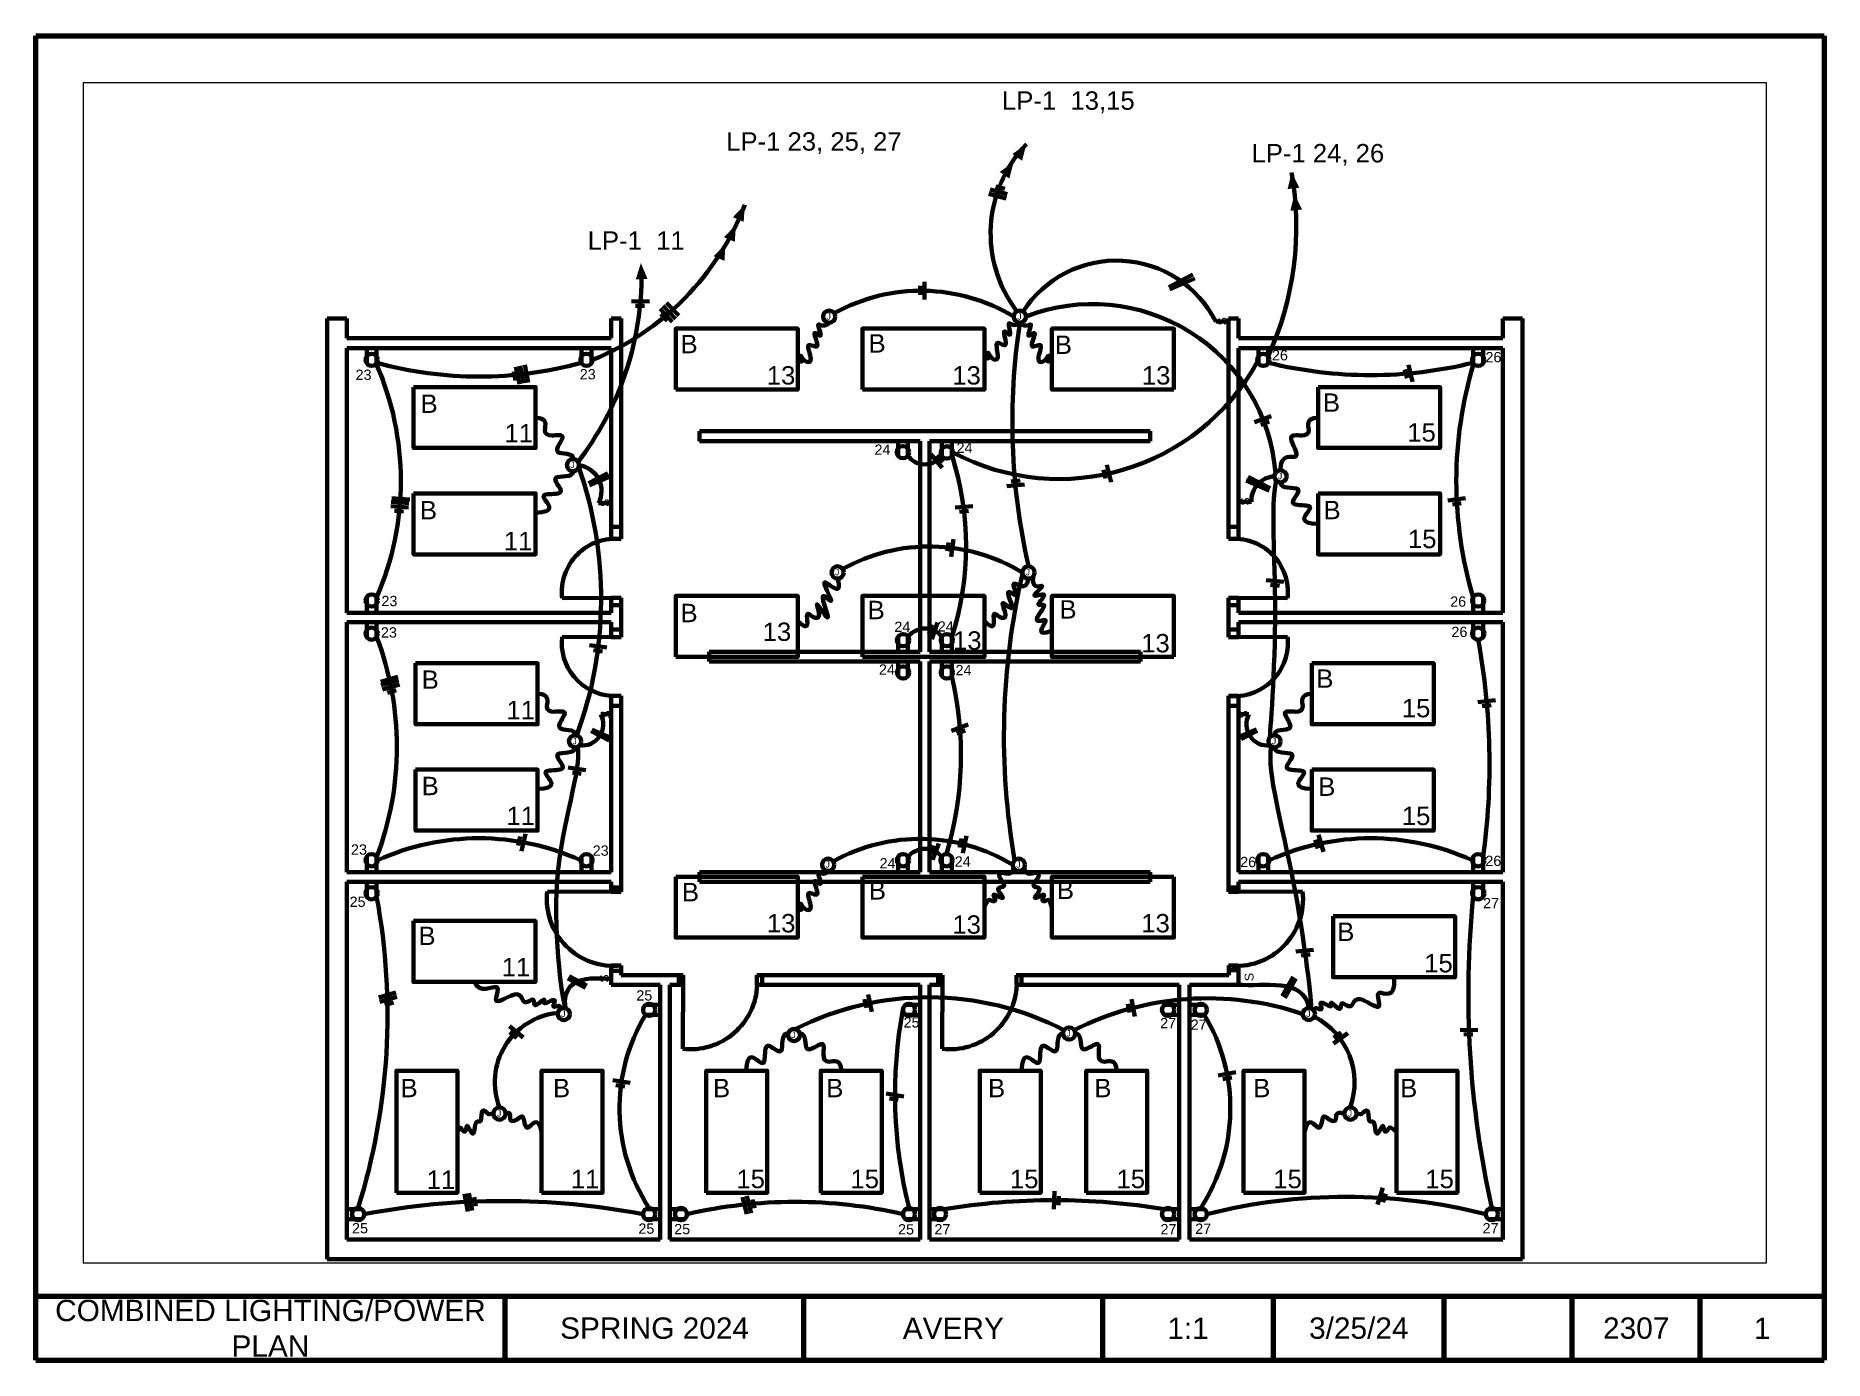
# Paper-space layout '1' of a CAD drawing. Header units: inches. Extents: x 0 to 10.5, y 0.1 to 7.8.
# The model-space entities are those that its viewports show. They can reach past a viewport. Long polylines and large blocks are cut down to what shows.
import ezdxf

# ---------------------------------------------------------------- set-up
doc = ezdxf.new("R2010")
doc.units = ezdxf.units.IN
doc.header["$MEASUREMENT"] = 0
for name, color, linetype, lineweight in [('Border', 5, 'Continuous', 80), ('Object', 1, 'Continuous', 60), ('Text', 7, 'Continuous', 30)]:
    doc.layers.add(name, color=color, linetype=linetype, lineweight=lineweight)
doc.layers.add('VP', color=8, linetype='Continuous', plot=False)
doc.styles.get("Standard").update_dxf_attribs({"font": 'arial.ttf'})

msp = doc.modelspace()

# ---------------------------------------------------------------- linework, layer by layer
at = {"layer": 'Object'}
for p, q in [((67.0923, 49.5573), (67.0479, 49.5691)), ((67.0997, 49.5085), (67.0122, 49.5318)), ((67.1055, 49.5304), (67.018, 49.5536)), ((68.0517, 49.1202), (67.9291, 49.0557)), ((68.0628, 49.099), (67.9357, 49.0441)), ((66.6602, 49.0626), (66.6605, 49.0167)), ((66.6827, 49.0825), (66.6834, 48.9919)), ((65.1886, 48.9838), (65.2792, 48.983)), ((65.2081, 48.961), (65.254, 48.9606)), ((65.3338, 48.9445), (65.3963, 48.879)), ((65.3376, 48.9173), (65.3694, 48.8841)), ((65.3501, 48.9601), (65.4127, 48.8947)), ((65.3665, 48.9758), (65.4291, 48.9103)), ((63.6347, 48.8951), (63.6347, 44.0951)), ((63.6347, 48.8951), (63.7347, 48.8951)), ((63.7347, 48.8951), (63.7347, 48.7951)), ((65.0847, 48.7951), (65.0847, 48.8951)), ((65.1347, 48.8951), (65.0847, 48.8951)), ((65.1347, 48.7951), (65.1347, 48.8951)), ((68.1698, 48.88), (68.2347, 48.88)), ((68.2347, 48.8951), (68.2347, 48.7951)), ((68.2847, 48.8951), (68.2347, 48.8951)), ((68.2847, 48.8951), (68.2847, 48.7951)), ((69.6347, 48.7951), (69.6347, 48.8951)), ((69.6347, 48.8951), (69.7347, 48.8951)), ((69.7347, 44.0951), (69.7347, 48.8951)), ((65.0847, 48.7951), (63.7347, 48.7951)), ((65.0847, 48.7451), (63.7347, 48.7451)), ((63.7347, 48.7451), (63.7347, 47.3944)), ((63.8371, 48.7462), (63.8371, 48.6704)), ((63.8871, 48.7462), (63.8871, 48.6704)), ((64.9334, 48.7462), (64.9334, 48.6704)), ((64.9834, 48.7462), (64.9834, 48.6704)), ((65.0847, 47.7706), (65.0847, 48.7451)), ((65.1347, 47.7706), (65.1347, 48.7951)), ((68.2347, 48.7951), (68.2347, 47.7706)), ((69.6347, 48.7951), (68.2847, 48.7951)), ((69.6347, 48.7451), (68.2847, 48.7451)), ((68.2847, 48.7451), (68.2847, 47.7706)), ((68.3871, 48.7462), (68.3871, 48.6704)), ((68.4371, 48.7462), (68.4371, 48.6704)), ((69.4834, 48.7451), (69.4834, 48.6704)), ((69.5334, 48.7451), (69.5334, 48.6704)), ((69.6347, 47.3944), (69.6347, 48.7451)), ((64.5985, 48.6496), (64.6165, 48.5608)), ((64.6207, 48.6541), (64.6387, 48.5653)), ((64.6429, 48.6586), (64.6609, 48.5698)), ((69.152, 48.6599), (69.1739, 48.5721)), ((64.5873, 48.6245), (64.5964, 48.5795)), ((69.1348, 48.6354), (69.1459, 48.5908)), ((68.4522, 48.3974), (68.3674, 48.3658)), ((68.4417, 48.3693), (68.3986, 48.3533)), ((65.5347, 48.2701), (65.5347, 48.3201)), ((67.8347, 48.2701), (67.8347, 48.3201)), ((66.5485, 48.2712), (66.5485, 48.1954)), ((66.5985, 48.2712), (66.5985, 48.1954)), ((66.6605, 48.2701), (66.6605, 47.1944)), ((66.7089, 47.1944), (66.7089, 48.2701)), ((66.7725, 48.1335), (66.7149, 48.2034)), ((66.7774, 48.1631), (66.7483, 48.1986)), ((66.7721, 48.2712), (66.7721, 48.1954)), ((66.8221, 48.2712), (66.8221, 48.1954)), ((65.0677, 48.1069), (64.9685, 48.0548)), ((67.5963, 48.1242), (67.6074, 48.0796)), ((67.6135, 48.1488), (67.6354, 48.0609)), ((65.0767, 48.0898), (64.9738, 48.0454)), ((67.1936, 48.0482), (67.1034, 48.0397)), ((67.1719, 48.0689), (67.1261, 48.0646)), ((68.3238, 48.0685), (68.4414, 48.0183)), ((68.334, 48.0881), (68.4474, 48.0291)), ((63.96, 47.9381), (64.0503, 47.9313)), ((63.9617, 47.9607), (64.052, 47.9539)), ((63.9658, 47.9787), (64.0561, 47.9719)), ((63.9779, 47.9141), (64.0237, 47.9106)), ((65.0198, 47.9535), (65.0847, 47.9535)), ((66.8397, 47.9304), (66.9299, 47.9387)), ((66.8614, 47.9097), (66.9071, 47.9139)), ((68.3512, 47.9606), (68.2863, 47.9604)), ((69.3542, 47.9662), (69.4439, 47.9785)), ((69.3767, 47.9464), (69.4222, 47.9526)), ((66.806, 47.7531), (66.8001, 47.7076)), ((66.831, 47.7697), (66.8193, 47.6799)), ((68.5164, 47.5521), (68.4262, 47.5606)), ((63.8371, 47.3954), (63.8371, 47.4712)), ((63.8871, 47.3954), (63.8871, 47.4712)), ((65.1347, 47.4701), (64.8347, 47.4687)), ((65.0847, 47.3944), (65.0847, 47.4701)), ((65.1347, 47.2701), (65.1347, 47.4701)), ((68.2347, 47.4701), (68.2347, 47.2701)), ((68.2347, 47.4701), (68.5347, 47.4687)), ((68.2847, 47.4701), (68.2847, 47.3944)), ((68.4947, 47.5314), (68.4489, 47.5357)), ((69.4834, 47.3954), (69.4834, 47.4712)), ((69.5334, 47.3954), (69.5334, 47.4712)), ((63.7347, 47.3944), (65.0847, 47.3944)), ((69.6347, 47.3944), (68.2847, 47.3944)), ((63.7347, 47.3459), (63.7347, 46.0701)), ((65.0847, 47.3459), (63.7347, 47.3459)), ((63.8371, 47.2712), (63.8371, 47.347)), ((63.8871, 47.2712), (63.8871, 47.347)), ((65.0847, 47.2701), (65.0847, 47.3459)), ((66.7213, 47.3335), (66.7064, 47.29)), ((66.7491, 47.3448), (66.7198, 47.2591)), ((68.2847, 47.3459), (68.2847, 47.2701)), ((68.2847, 47.3459), (69.6347, 47.3459)), ((69.4834, 47.2712), (69.4834, 47.3459)), ((69.5334, 47.2712), (69.5334, 47.3459)), ((69.6347, 46.0701), (69.6347, 47.3459)), ((65.1347, 47.2701), (64.8347, 47.2715)), ((65.0629, 47.2161), (64.9733, 47.2291)), ((65.0402, 47.1965), (64.9947, 47.2031)), ((66.6605, 47.1944), (65.5847, 47.1944)), ((65.5847, 47.1459), (65.5847, 47.1944)), ((66.5485, 47.1954), (66.5485, 47.2712)), ((66.5985, 47.1954), (66.5985, 47.2712)), ((67.7847, 47.1944), (66.7089, 47.1944)), ((66.7721, 47.1954), (66.7721, 47.2712)), ((66.8221, 47.1954), (66.8221, 47.2712)), ((67.7847, 47.1459), (67.7847, 47.1944)), ((68.2347, 47.2701), (68.5347, 47.2715)), ((65.5847, 47.1459), (66.6605, 47.1459)), ((66.5485, 47.147), (66.5485, 47.0712)), ((66.5985, 47.147), (66.5985, 47.0712)), ((66.6605, 47.1459), (66.6605, 46.0701)), ((66.7089, 46.0701), (66.7089, 47.1459)), ((66.7089, 47.1459), (67.7847, 47.1459)), ((66.7721, 47.1459), (66.7721, 47.0712)), ((66.8221, 47.1459), (66.8221, 47.0712)), ((63.909, 47.0421), (63.9959, 47.0674)), ((63.9114, 47.0238), (63.9984, 47.0491)), ((63.9178, 47.0021), (64.0047, 47.0274)), ((63.943, 46.9858), (63.9871, 46.9987)), ((65.0847, 46.0701), (65.0847, 46.9701)), ((65.1347, 46.0201), (65.1347, 46.9701)), ((68.2347, 46.9696), (68.2347, 46.0201)), ((68.2847, 46.9696), (68.2847, 46.0701)), ((69.5064, 46.9373), (69.5964, 46.9476)), ((69.5286, 46.9171), (69.5742, 46.9223)), ((65.031, 46.8756), (65.0847, 46.8756)), ((66.8212, 46.7913), (66.906, 46.8229)), ((68.3383, 46.8756), (68.2847, 46.8756)), ((65.0733, 46.7423), (64.982, 46.7904)), ((65.0816, 46.7581), (64.9869, 46.799)), ((66.8475, 46.777), (66.8906, 46.793)), ((68.2921, 46.7621), (68.3764, 46.7985)), ((68.2994, 46.748), (68.3808, 46.7908)), ((64.9545, 46.5914), (64.8649, 46.6044)), ((64.9318, 46.5718), (64.8863, 46.5784)), ((64.6206, 46.2513), (64.6101, 46.2065)), ((64.6471, 46.2652), (64.6264, 46.1771)), ((66.7284, 46.2067), (66.7116, 46.164)), ((66.7567, 46.2168), (66.7236, 46.1325)), ((66.8717, 46.2412), (66.8618, 46.1963)), ((66.8981, 46.2555), (66.8785, 46.1671)), ((68.6774, 46.2356), (68.6898, 46.1913)), ((68.6939, 46.2606), (68.7183, 46.1734)), ((63.8371, 46.147), (63.8371, 46.0712)), ((63.8871, 46.147), (63.8871, 46.0712)), ((64.9334, 46.147), (64.9334, 46.0712)), ((64.9834, 46.147), (64.9834, 46.0712)), ((66.5485, 46.0712), (66.5485, 46.147)), ((66.5985, 46.0712), (66.5985, 46.147)), ((66.7721, 46.0712), (66.7721, 46.147)), ((66.8221, 46.0712), (66.8221, 46.147)), ((68.3871, 46.147), (68.3871, 46.0712)), ((68.4371, 46.147), (68.4371, 46.0712)), ((69.4834, 46.147), (69.4834, 46.0712)), ((69.5334, 46.147), (69.5334, 46.0712)), ((65.0847, 46.0701), (63.7347, 46.0701)), ((65.0847, 46.0201), (63.7347, 46.0201)), ((63.7347, 46.0201), (63.7347, 44.1951)), ((63.8371, 45.9454), (63.8371, 46.0212)), ((63.8871, 45.9454), (63.8871, 46.0212)), ((65.0847, 45.9701), (65.0847, 46.0201)), ((65.5347, 46.0201), (65.5347, 46.0701)), ((67.8347, 46.0201), (67.8347, 46.0701)), ((68.2347, 45.9701), (68.2347, 46.0201)), ((68.2847, 46.0701), (69.6347, 46.0701)), ((68.2847, 46.0201), (69.6347, 46.0201)), ((69.4834, 45.9454), (69.4834, 46.0212)), ((69.5334, 45.9454), (69.5334, 46.0212)), ((69.6347, 44.1951), (69.6347, 46.0201)), ((69.6347, 46.0201), (69.6347, 44.1951)), ((65.1347, 45.9701), (64.7585, 45.9719)), ((65.1347, 45.9701), (65.0847, 45.9701)), ((68.2847, 45.9701), (68.2347, 45.9701)), ((68.235, 45.9701), (68.6116, 45.9719)), ((68.6685, 45.6739), (68.5783, 45.6657)), ((68.6509, 45.6495), (68.6052, 45.6454)), ((64.9607, 45.4917), (64.8696, 45.5396)), ((65.0847, 45.593), (65.0847, 45.4951)), ((65.1347, 45.593), (65.1347, 45.5451)), ((65.4508, 45.5451), (65.4491, 45.1689)), ((65.4508, 45.5451), (65.4508, 45.4951)), ((66.7749, 45.5451), (66.7731, 45.1689)), ((66.7749, 45.5451), (66.7749, 45.4951)), ((68.2353, 45.5451), (68.2353, 45.593)), ((68.2853, 45.4951), (68.2853, 45.593)), ((63.898, 45.4309), (63.985, 45.4562)), ((64.954, 45.4793), (64.863, 45.5272)), ((65.3347, 44.1951), (65.3347, 45.4951)), ((65.3831, 45.4951), (65.3831, 44.1951)), ((66.6605, 44.1951), (66.6605, 45.4951)), ((66.7089, 45.4951), (66.7089, 44.1951)), ((67.9831, 45.4951), (67.9831, 44.1951)), ((68.0347, 44.1951), (68.0347, 45.4951)), ((68.5076, 45.4368), (68.5644, 45.5351)), ((68.5211, 45.4291), (68.578, 45.5274)), ((63.9043, 45.4091), (63.9913, 45.4344)), ((63.9296, 45.3929), (63.9737, 45.4057)), ((65.2595, 45.3925), (65.3353, 45.3925)), ((66.3775, 45.4223), (66.3867, 45.3773)), ((66.3957, 45.4461), (66.4138, 45.3574)), ((66.5853, 45.3925), (66.661, 45.3925)), ((67.7204, 45.3982), (67.7296, 45.3531)), ((67.7387, 45.422), (67.7567, 45.3332)), ((67.908, 45.3925), (67.9837, 45.3925)), ((68.111, 45.3925), (68.0353, 45.3925)), ((64.5657, 45.2835), (64.6358, 45.2262)), ((65.2595, 45.3425), (65.3353, 45.3425)), ((66.5853, 45.3425), (66.661, 45.3425)), ((67.908, 45.3425), (67.9837, 45.3425)), ((68.111, 45.3425), (68.0353, 45.3425)), ((64.5666, 45.2536), (64.6021, 45.2245)), ((68.7701, 45.1952), (68.8432, 45.2488)), ((68.7726, 45.2251), (68.8097, 45.2523)), ((69.4165, 45.2655), (69.507, 45.2638)), ((69.4357, 45.2425), (69.4816, 45.2416)), ((65.0922, 45.0084), (65.1816, 44.9941)), ((68.1824, 45.0319), (68.2713, 45.0492)), ((68.2061, 45.0134), (68.2511, 45.0222)), ((65.1081, 44.9829), (65.1535, 44.9757)), ((66.4879, 44.9402), (66.5773, 44.9259)), ((66.5037, 44.9147), (66.5491, 44.9075)), ((68.9946, 44.3736), (69.0226, 44.4597)), ((64.3524, 44.3388), (64.336, 44.4279)), ((64.3746, 44.3429), (64.3583, 44.432)), ((64.3933, 44.3663), (64.3851, 44.4115)), ((65.7772, 44.3242), (65.7548, 44.4119)), ((65.7991, 44.3298), (65.7767, 44.4175)), ((65.8162, 44.3545), (65.8048, 44.399)), ((67.3428, 44.351), (67.3463, 44.4415)), ((67.3662, 44.3698), (67.3679, 44.4157)), ((69.0222, 44.3853), (69.0364, 44.4289)), ((63.811, 44.3499), (63.7353, 44.3499)), ((63.811, 44.2999), (63.7353, 44.2999)), ((65.2595, 44.3499), (65.3353, 44.3499)), ((65.2595, 44.2999), (65.3353, 44.2999)), ((65.4595, 44.3499), (65.3837, 44.3499)), ((65.4595, 44.2999), (65.3837, 44.2999)), ((66.5853, 44.3499), (66.661, 44.3499)), ((66.5853, 44.2999), (66.661, 44.2999)), ((66.7822, 44.3499), (66.7064, 44.3499)), ((66.7822, 44.2999), (66.7064, 44.2999)), ((67.908, 44.3499), (67.9837, 44.3499)), ((67.908, 44.2999), (67.9837, 44.2999)), ((68.111, 44.3499), (68.0353, 44.3499)), ((68.111, 44.2999), (68.0353, 44.2999)), ((69.5595, 44.3499), (69.6353, 44.3499)), ((69.5595, 44.2999), (69.6353, 44.2999)), ((63.7347, 44.1951), (65.3347, 44.1951)), ((65.3831, 44.1951), (66.6605, 44.1951)), ((66.7089, 44.1951), (67.9831, 44.1951)), ((68.0347, 44.1951), (69.6347, 44.1951)), ((69.6347, 44.1951), (68.0347, 44.1951)), ((63.6347, 44.0951), (69.7347, 44.0951))]:
    msp.add_line(p, q, dxfattribs=at)
for points in [[(65.4139, 48.5329), (66.0365, 48.5329), (66.0365, 48.8441), (65.4139, 48.8441)], [(66.3662, 48.5329), (66.9887, 48.5329), (66.9887, 48.8441), (66.3662, 48.8441)], [(67.9555, 48.5329), (67.3329, 48.5329), (67.3329, 48.8441), (67.9555, 48.8441)], [(64.0758, 48.5461), (64.6984, 48.5461), (64.6984, 48.2349), (64.0758, 48.2349)], [(68.6914, 48.5461), (69.314, 48.5461), (69.314, 48.2349), (68.6914, 48.2349)], [(64.0758, 48.0029), (64.6984, 48.0029), (64.6984, 47.6916), (64.0758, 47.6916)], [(68.6914, 48.0029), (69.314, 48.0029), (69.314, 47.6916), (68.6914, 47.6916)], [(65.4139, 47.1689), (66.0365, 47.1689), (66.0365, 47.4802), (65.4139, 47.4802)], [(66.3662, 47.1689), (66.9887, 47.1689), (66.9887, 47.4802), (66.3662, 47.4802)], [(67.9555, 47.1689), (67.3329, 47.1689), (67.3329, 47.4802), (67.9555, 47.4802)], [(64.0863, 47.1366), (64.7088, 47.1366), (64.7088, 46.8253), (64.0863, 46.8253)], [(68.6593, 47.1366), (69.2818, 47.1366), (69.2818, 46.8253), (68.6593, 46.8253)], [(64.0863, 46.5933), (64.7088, 46.5933), (64.7088, 46.282), (64.0863, 46.282)], [(68.6593, 46.5933), (69.2818, 46.5933), (69.2818, 46.282), (68.6593, 46.282)], [(65.4139, 46.0471), (66.0365, 46.0471), (66.0365, 45.7358), (65.4139, 45.7358)], [(66.3662, 46.0471), (66.9887, 46.0471), (66.9887, 45.7358), (66.3662, 45.7358)], [(67.9555, 46.0471), (67.3329, 46.0471), (67.3329, 45.7358), (67.9555, 45.7358)], [(64.0753, 45.8215), (64.6978, 45.8215), (64.6978, 45.5102), (64.0753, 45.5102)], [(68.768, 45.8451), (69.3906, 45.8451), (69.3906, 45.5338), (68.768, 45.5338)], [(63.9887, 44.434), (63.9887, 45.0566), (64.2999, 45.0566), (64.2999, 44.434)], [(64.7288, 44.434), (64.7288, 45.0566), (65.0401, 45.0566), (65.0401, 44.434)], [(65.5694, 44.434), (65.5694, 45.0566), (65.8807, 45.0566), (65.8807, 44.434)], [(66.1539, 44.434), (66.1539, 45.0566), (66.4652, 45.0566), (66.4652, 44.434)], [(66.9649, 44.434), (66.9649, 45.0566), (67.2762, 45.0566), (67.2762, 44.434)], [(67.5082, 44.434), (67.5082, 45.0566), (67.8195, 45.0566), (67.8195, 44.434)], [(68.3113, 44.434), (68.3113, 45.0566), (68.6226, 45.0566), (68.6226, 44.434)], [(69.0908, 44.434), (69.0908, 45.0566), (69.4021, 45.0566), (69.4021, 44.434)]]:
    msp.add_lwpolyline(points, close=True, dxfattribs=at)
for points in [[(65.5347, 48.3201), (67.8347, 48.3201)], [(65.5347, 48.2701), (66.6605, 48.2701)], [(66.7089, 48.2701), (67.8347, 48.2701)], [(65.1347, 47.8322), (65.0847, 47.8322)], [(68.2347, 47.8322), (68.2847, 47.8322)], [(65.0847, 47.7706), (65.1347, 47.7706)], [(65.1347, 47.7706), (65.0847, 47.7706)], [(68.2347, 47.7706), (68.2847, 47.7706)], [(65.1347, 47.4701), (65.0847, 47.4701)], [(65.0847, 47.4701), (65.1347, 47.4701)], [(68.2847, 47.4701), (68.2347, 47.4701)], [(65.1347, 47.4326), (65.0847, 47.4326)], [(68.2347, 47.4326), (68.2847, 47.4326)], [(65.1347, 47.3077), (65.0847, 47.3077)], [(68.2347, 47.3077), (68.2847, 47.3077)], [(63.8368, 47.2712), (63.8371, 47.2712)], [(65.0844, 47.2701), (65.1347, 47.2701)], [(68.2847, 47.2701), (68.2347, 47.2701)], [(69.5337, 47.2712), (69.5334, 47.2712)], [(66.5485, 47.0712), (66.5485, 47.0712)], [(66.5485, 47.0712), (66.5485, 47.0712)], [(65.1347, 46.9701), (65.0847, 46.9701)], [(65.1347, 46.9182), (65.0847, 46.9182)], [(68.2347, 46.9696), (68.2847, 46.9696)], [(68.2347, 46.9182), (68.2847, 46.9182)], [(63.8368, 46.147), (63.8371, 46.147)], [(64.9837, 46.147), (64.9834, 46.147)], [(66.822, 46.147), (66.8221, 46.147)], [(66.8221, 46.147), (66.822, 46.147)], [(68.3868, 46.147), (68.3871, 46.147)], [(69.5337, 46.147), (69.5334, 46.147)], [(65.1347, 45.9701), (65.1347, 46.0201)], [(66.6605, 46.0701), (65.5347, 46.0701)], [(67.8347, 46.0201), (65.5347, 46.0201)], [(67.8347, 46.0701), (66.7089, 46.0701)], [(68.2847, 45.9701), (68.2847, 46.0201)], [(63.8368, 45.9454), (63.8371, 45.9454)], [(65.1347, 45.9918), (65.0847, 45.9918)], [(68.2847, 45.9918), (68.2347, 45.9918)], [(69.5337, 45.9454), (69.5334, 45.9454)], [(65.1347, 45.593), (65.0847, 45.593)], [(65.1347, 45.5669), (65.0847, 45.5669)], [(65.4508, 45.5451), (65.1347, 45.5451)], [(65.4292, 45.5451), (65.4292, 45.4951)], [(66.7749, 45.5451), (65.8277, 45.5451)], [(65.828, 45.5451), (65.828, 45.4951)], [(65.854, 45.5451), (65.854, 45.4951)], [(66.7533, 45.5451), (66.7533, 45.4951)], [(68.2353, 45.5451), (67.1517, 45.5451)], [(67.152, 45.5451), (67.152, 45.4951)], [(67.1781, 45.5451), (67.1781, 45.4951)], [(68.2353, 45.593), (68.2853, 45.593)], [(68.2853, 45.5691), (68.2353, 45.5691)], [(65.1376, 45.4951), (65.0847, 45.4951)], [(65.3347, 45.4951), (65.1376, 45.4951)], [(65.4508, 45.4951), (65.3831, 45.4951)], [(66.6605, 45.4951), (65.828, 45.4951)], [(66.7749, 45.4951), (66.7089, 45.4951)], [(67.9831, 45.4951), (67.152, 45.4951)], [(68.2853, 45.4951), (68.0347, 45.4951)], [(66.5853, 45.3923), (66.5853, 45.3925)], [(65.2595, 45.3422), (65.2595, 45.3425)], [(66.5853, 45.3422), (66.5853, 45.3425)], [(67.908, 45.3422), (67.908, 45.3425)], [(68.111, 45.3422), (68.111, 45.3425)], [(63.811, 44.3502), (63.811, 44.3499)], [(65.2595, 44.3502), (65.2595, 44.3499)], [(65.4595, 44.3502), (65.4595, 44.3499)], [(65.4595, 44.3001), (65.4595, 44.2999)], [(66.5853, 44.3502), (66.5853, 44.3499)], [(66.5853, 44.3001), (66.5853, 44.2999)], [(66.7822, 44.3502), (66.7822, 44.3494)], [(66.7822, 44.3012), (66.7822, 44.2999)], [(67.908, 44.3502), (67.908, 44.3499)], [(68.111, 44.3502), (68.111, 44.3499)], [(69.5595, 44.3502), (69.5595, 44.3499)]]:
    msp.add_lwpolyline(points, dxfattribs=at)
for centre in [(66.1967, 48.9052), (67.1699, 48.9052), (63.8621, 48.685), (64.9584, 48.685), (68.4121, 48.685), (69.5084, 48.685), (66.5729, 48.2133), (66.797, 48.2124), (64.8894, 48.1475), (68.5001, 48.0902), (66.2399, 47.6), (67.2131, 47.6), (63.8621, 47.4566), (69.5084, 47.4566), (63.862, 47.2873), (66.5738, 47.2539), (66.7972, 47.2539), (69.5086, 47.2873), (66.574, 47.0893), (66.7969, 47.0893), (64.9001, 46.7379), (68.4692, 46.7379), (63.862, 46.1309), (64.9586, 46.1309), (66.1914, 46.108), (66.5735, 46.1309), (66.7952, 46.1309), (67.1646, 46.108), (68.412, 46.1309), (69.5086, 46.1309), (63.862, 45.9623), (69.5086, 45.9623), (64.8426, 45.3462), (65.2779, 45.3675), (66.6041, 45.3673), (67.9258, 45.3676), (68.0927, 45.3675), (68.6447, 45.3462), (66.0172, 45.2391), (67.4209, 45.2466), (64.5146, 44.8378), (68.8565, 44.8378), (63.7927, 44.3249), (65.2779, 44.3249), (65.4406, 44.3251), (66.6041, 44.3251), (66.7623, 44.3253), (67.9258, 44.3253), (68.0927, 44.3249), (69.5779, 44.3249)]:
    msp.add_circle(centre, 0.0312, dxfattribs=at)
for centre, radius, start, end in [((67.6794, 49.3304), 0.6589, 136.31055, 217.17562), ((66.9791, 49.3658), 1.6012, 335.57853, 9.90725), ((64.4691, 49.9726), 1.3889, 292.01582, 339.04731), ((67.6632, 48.6237), 0.5677, 26.83814, 147.13759), ((63.6754, 49.1185), 1.5644, 322.43724, 359.19979), ((66.6658, 48.1255), 0.9119, 58.76033, 119.06954), ((67.5415, 48.0337), 0.9356, 4.53294, 111.33051), ((70.4663, 48.3685), 3.3349, 171.28352, 192.74103), ((62.518, 48.0662), 1.4928, 336.50997, 23.62708), ((64.4103, 50.5663), 1.967, 254.64015, 285.35985), ((67.371, 49.2291), 1.1525, 241.90539, 331.32348), ((68.9603, 50.7938), 2.1872, 256.21876, 283.78124), ((71.4811, 48.0655), 2.0842, 163.29642, 196.56653), ((66.6853, 48.2583), 0.1072, 215.92456, 323.45689), ((65.3866, 47.7357), 1.5088, 342.06909, 17.76123), ((63.0096, 47.4665), 2.0233, 339.80434, 19.33973), ((64.9017, 48.0155), 0.1333, 332.28009, 81.82178), ((68.4747, 47.9667), 0.1237, 92.68228, 182.81848), ((65.105, 47.4995), 0.2727, 83.75832, 186.47784), ((66.7089, 46.8204), 0.9119, 58.76033, 119.06954), ((68.2643, 47.4995), 0.2727, 353.52216, 96.24168), ((70.7764, 46.7627), 3.6879, 167.00727, 189.86868), ((70.6594, 46.7541), 3.5711, 165.83211, 165.86109), ((66.6853, 47.2033), 0.1102, 38.0518, 141.9482), ((62.4169, 46.7091), 1.574, 339.07644, 20.92356), ((65.1025, 47.2399), 0.2704, 173.28036, 266.212), ((68.2643, 47.2408), 0.2727, 263.75832, 6.47784), ((66.0426, 46.6227), 3.5234, 352.20877, 10.35564), ((65.1116, 46.6668), 1.7576, 343.31428, 13.3019), ((64.9356, 46.8243), 0.1083, 263.37512, 28.23714), ((68.4338, 46.8243), 0.1083, 151.76286, 276.62488), ((64.4103, 44.9964), 1.2468, 65.49855, 114.50145), ((66.6605, 45.3283), 0.9119, 58.76033, 119.06954), ((66.6853, 46.079), 0.1102, 39.70625, 141.9482), ((68.9603, 44.9964), 1.2468, 65.49855, 114.50145), ((60.6424, 45.3412), 3.3007, 342.63689, 10.52825), ((65.0975, 45.9333), 0.342, 173.52216, 276.24168), ((68.2723, 45.9333), 0.3423, 263.75832, 6.47784), ((74.4984, 45.4469), 5.04, 174.33634, 192.49852), ((65.4877, 45.5079), 0.342, 5.75344, 6.24168), ((66.8117, 45.5079), 0.342, 5.75344, 6.24168), ((65.4877, 45.5079), 0.342, 263.52216, 357.85294), ((66.8117, 45.5079), 0.342, 263.52216, 357.85294), ((66.7033, 43.9207), 1.5108, 62.75656, 116.71058), ((68.8924, 44.933), 2.3598, 169.39457, 194.14621), ((68.1281, 43.9158), 1.5105, 71.25922, 116.80778), ((64.8461, 44.9976), 0.3556, 95.97861, 201.19919), ((66.0548, 44.8638), 0.9281, 148.97314, 213.16048), ((67.3157, 44.8638), 0.9281, 326.83952, 31.02686), ((68.502, 44.9976), 0.3754, 339.97779, 62.98449), ((64.5353, 40.5719), 3.8198, 79.26745, 100.73255), ((66.0224, 41.9352), 2.4524, 77.02849, 102.97151), ((67.3445, 40.9371), 3.4591, 80.61701, 99.35594), ((68.8353, 41.5173), 2.8963, 75.7824, 104.2176)]:
    msp.add_arc(centre, radius, start, end, dxfattribs=at)
for points in [[(66.0365, 48.6885), (66.0683, 48.6531), (66.0365, 48.7373), (66.0701, 48.668), (66.1193, 48.6708), (66.0663, 48.7908), (66.1626, 48.7207), (66.0971, 48.857), (66.1757, 48.774), (66.1193, 48.8991), (66.1681, 48.8437), (66.1967, 48.8739)], [(66.9887, 48.7089), (67.0199, 48.6671), (66.9967, 48.7541), (67.0232, 48.6818), (67.0724, 48.6796), (67.0318, 48.8044), (67.1206, 48.7249), (67.0691, 48.8671), (67.1389, 48.7766), (67.0954, 48.9068), (67.1384, 48.8467), (67.1699, 48.8739)], [(67.3329, 48.6915), (67.2984, 48.6531), (67.3302, 48.7373), (67.2965, 48.668), (67.2473, 48.6708), (67.3003, 48.7908), (67.204, 48.7207), (67.2695, 48.857), (67.191, 48.774), (67.2473, 48.8991), (67.1985, 48.8437), (67.1699, 48.8739)], [(64.6984, 48.3905), (64.7636, 48.3872), (64.7304, 48.3127), (64.7738, 48.2915), (64.8713, 48.3132), (64.7602, 48.1875), (64.8932, 48.2143), (64.8897, 48.1787)], [(68.6914, 48.3905), (68.6262, 48.3872), (68.6594, 48.3127), (68.616, 48.2915), (68.5185, 48.3132), (68.63, 48.1477), (68.4966, 48.2143), (68.5001, 48.1215)], [(64.6984, 47.9045), (64.8011, 47.9078), (64.7304, 47.9823), (64.7377, 48.0035), (64.8713, 47.9958), (64.7432, 48.1074), (64.8932, 48.0806), (64.8897, 48.1162)], [(68.6914, 47.8472), (68.5887, 47.8505), (68.6594, 47.925), (68.6521, 47.9463), (68.5185, 47.9385), (68.6466, 48.0502), (68.4966, 48.0234), (68.5001, 48.059)], [(66.0365, 47.3525), (66.0993, 47.2874), (66.0682, 47.4203), (66.1133, 47.3628), (66.1625, 47.3657), (66.1095, 47.4857), (66.2253, 47.2988), (66.1262, 47.5419), (66.2507, 47.3921), (66.1135, 47.6324), (66.2705, 47.4628), (66.2399, 47.5688)], [(66.9887, 47.3525), (67.0516, 47.2874), (67.0205, 47.4203), (67.0655, 47.3628), (67.1147, 47.3657), (67.0559, 47.4807), (67.1619, 47.3721), (67.0785, 47.5419), (67.1809, 47.4454), (67.1012, 47.5902), (67.2063, 47.4988), (67.2131, 47.5688)], [(67.3329, 47.3012), (67.2448, 47.2699), (67.3305, 47.3761), (67.2649, 47.3439), (67.2441, 47.3615), (67.3216, 47.4529), (67.2333, 47.4143), (67.3309, 47.5109), (67.2004, 47.4557), (67.3334, 47.5625), (67.2224, 47.5061), (67.2401, 47.5843)], [(64.7088, 46.9809), (64.774, 46.9776), (64.7409, 46.9031), (64.7843, 46.8819), (64.8818, 46.9036), (64.7706, 46.7779), (64.9037, 46.8047), (64.9001, 46.7691)], [(68.6593, 46.9808), (68.5953, 46.9776), (68.6285, 46.9031), (68.5851, 46.8819), (68.4876, 46.9036), (68.5987, 46.7779), (68.4657, 46.8047), (68.4692, 46.7691)], [(64.7088, 46.4949), (64.8116, 46.4982), (64.7409, 46.5727), (64.7482, 46.5939), (64.8818, 46.5862), (64.7537, 46.6978), (64.9037, 46.6711), (64.9001, 46.7066)], [(64.914, 46.7099), (64.9348, 46.5917), (64.7297, 46.0701), (64.8426, 45.3775), (64.851, 45.3763)], [(68.4513, 46.7123), (68.4307, 46.5734), (68.5831, 46.0701), (68.6629, 45.3779), (68.6547, 45.3758)], [(68.6593, 46.4949), (68.5578, 46.4982), (68.6285, 46.5727), (68.6212, 46.5939), (68.4876, 46.5862), (68.6157, 46.6978), (68.4657, 46.6711), (68.4692, 46.7066)], [(66.0365, 45.8914), (66.0683, 45.856), (66.0365, 45.9403), (66.0701, 45.8709), (66.1193, 45.8738), (66.0663, 45.9938), (66.1626, 45.9237), (66.0971, 46.0599), (66.1757, 45.9769), (66.1193, 46.1021), (66.1681, 46.0466), (66.1967, 46.0769)], [(64.851, 45.3763), (64.8192, 45.5792), (65.0847, 45.5173), (65.0847, 45.5257)], [(64.8256, 45.3724), (64.8265, 45.3915), (64.8084, 45.3862), (64.7804, 45.3777), (64.8044, 45.4197), (64.7823, 45.4176), (64.728, 45.3882), (64.7582, 45.4409), (64.6795, 45.3649), (64.7023, 45.4436), (64.6304, 45.3791), (64.6263, 45.4839), (64.4541, 45.3649), (64.5517, 45.533), (64.4104, 45.4463), (64.3865, 45.5102)], [(68.6447, 45.3775), (68.6185, 45.5352), (68.4086, 45.4845), (68.2838, 45.4958)], [(68.6722, 45.3611), (68.6723, 45.3803), (68.6901, 45.3739), (68.7176, 45.3639), (68.696, 45.4071), (68.7179, 45.4039), (68.7704, 45.3715), (68.7433, 45.4258), (68.8176, 45.3456), (68.7992, 45.4254), (68.8675, 45.3569), (68.8773, 45.4614), (69.0426, 45.3331), (68.9546, 45.5063), (69.0908, 45.4119), (69.0793, 45.5338)], [(65.7733, 45.0566), (65.7765, 45.158), (65.851, 45.0874), (65.8723, 45.0946), (65.8646, 45.2282), (65.9762, 45.1001), (65.9494, 45.2502), (65.985, 45.2466)], [(66.2592, 45.0566), (66.256, 45.1205), (66.1815, 45.0874), (66.1602, 45.1307), (66.182, 45.2282), (66.0563, 45.1171), (66.0831, 45.2502), (66.0475, 45.2466)], [(67.1779, 45.0566), (67.1812, 45.158), (67.2557, 45.0874), (67.2769, 45.0946), (67.2692, 45.2282), (67.3809, 45.1001), (67.3541, 45.2502), (67.3897, 45.2466)], [(67.6639, 45.0566), (67.6606, 45.1205), (67.5861, 45.0874), (67.5649, 45.1307), (67.5866, 45.2282), (67.461, 45.1171), (67.4877, 45.2502), (67.4522, 45.2466)], [(64.5459, 44.8372), (64.5762, 44.854), (64.5559, 44.7898), (64.6067, 44.8041), (64.641, 44.8455), (64.6437, 44.7154), (64.7102, 44.8347), (64.7288, 44.7453)], [(68.8252, 44.8374), (68.7752, 44.854), (68.7955, 44.7898), (68.7447, 44.8041), (68.7104, 44.8455), (68.7077, 44.7154), (68.6413, 44.8347), (68.6226, 44.7453)]]:
    msp.add_open_spline(points, degree=3, dxfattribs=at)
for points, knots in [([(68.4781, 48.0681), (68.4482, 47.9267), (68.4986, 47.4205), (68.4449, 46.7575), (68.4449, 46.7575)], [0.09135, 0.09135, 0.09135, 0.09135, 1, 2, 2, 2, 2]), ([(66.9887, 45.8914), (67.0089, 45.9369), (67.0199, 45.9233), (67.0546, 45.917), (67.026, 45.965), (67.0566, 45.9465), (67.1015, 45.9267), (67.0339, 45.9993), (67.1138, 45.9879), (67.0499, 46.0529), (67.0751, 46.0751), (67.132, 46.0529), (67.1366, 46.0942)], [0, 0, 0, 0, 1, 2, 3, 4, 5, 6, 7, 8, 9, 9.752287, 9.752287, 9.752287, 9.752287]), ([(67.3329, 45.8914), (67.3203, 45.9369), (67.3093, 45.9233), (67.2746, 45.917), (67.3032, 45.965), (67.2727, 45.9465), (67.2278, 45.9267), (67.2953, 45.9993), (67.2155, 45.9879), (67.2793, 46.0529), (67.2541, 46.0751), (67.1972, 46.0529), (67.1927, 46.0942)], [0, 0, 0, 0, 1, 2, 3, 4, 5, 6, 7, 8, 9, 9.752287, 9.752287, 9.752287, 9.752287]), ([(64.2999, 44.7453), (64.3163, 44.7758), (64.3177, 44.7583), (64.3428, 44.7336), (64.3462, 44.7894), (64.3611, 44.7569), (64.387, 44.7152), (64.3891, 44.8166), (64.4258, 44.7778), (64.4197, 44.8784), (64.4591, 44.8291), (64.4625, 44.8367), (64.4834, 44.8378)], [0, 0, 0, 0, 1, 2, 3, 4, 5, 6, 7, 8, 9, 9.752287, 9.752287, 9.752287, 9.752287]), ([(69.0908, 44.7453), (69.0548, 44.7758), (69.0534, 44.7583), (69.0283, 44.7336), (69.0249, 44.7894), (69.01, 44.7569), (68.9841, 44.7152), (68.982, 44.8166), (68.9453, 44.7778), (68.9514, 44.8784), (68.912, 44.8291), (68.9086, 44.8367), (68.8877, 44.8378)], [0, 0, 0, 0, 1, 2, 3, 4, 5, 6, 7, 8, 9, 9.752287, 9.752287, 9.752287, 9.752287])]:
    msp.add_open_spline(points, degree=3, knots=knots, dxfattribs=at)
for points in [[(67.1808, 49.7007), (67.203, 49.7855), (67.1317, 49.7351)], [(67.116, 49.6096), (67.1381, 49.6944), (67.0669, 49.644)], [(68.5359, 49.5561), (68.5565, 49.6413), (68.5955, 49.5632)], [(65.7053, 49.4128), (65.7661, 49.476), (65.7604, 49.3888)], [(68.55, 49.4452), (68.5706, 49.5304), (68.6096, 49.4523)], [(65.6601, 49.3106), (65.7208, 49.3738), (65.7151, 49.2867)], [(65.6073, 49.2135), (65.668, 49.2767), (65.6623, 49.1896)], [(65.2096, 49.0951), (65.2358, 49.1788), (65.2695, 49.0983)]]:
    msp.add_solid(points, dxfattribs=at)

# ---------------------------------------------------------------- texts
at = {"layer": 'Object', "char_height": 0.0455, "attachment_point": 5, "rotation": 90.46208}
for insert in [(68.2021, 48.8812), (68.3189, 47.9617)]:
    msp.add_mtext_dynamic_manual_height_columns('S', width=0.044489, gutter_width=0.4688, heights=[0.0479], dxfattribs=dict(at, insert=insert))
at = {"layer": 'Object', "char_height": 0.0325, "attachment_point": 5}
for insert in [(66.2371, 47.6008), (68.8537, 44.8386)]:
    msp.add_mtext_dynamic_manual_height_columns('J', width=1.684934, gutter_width=0.4688, heights=[0.3049], dxfattribs=dict(at, insert=insert))
at = {"layer": 'Text', "attachment_point": 5}
for s, insert, char_height in [('LP-1  13,15', (67.4171, 49.9992), 0.09375), ('LP-1 23, 25, 27', (66.1189, 49.7906), 0.09375), ('LP-1 24, 26', (68.6903, 49.7306), 0.09375), ('LP-1  11', (65.212, 49.2933), 0.09375), ('J', (66.194, 48.906), 0.0325), ('J', (67.1672, 48.906), 0.0325), ('B', (65.4819, 48.7652), 0.0938), ('B', (66.4412, 48.7686), 0.0938), ('B', (67.3919, 48.7619), 0.0938), ('26', (68.4969, 48.7079), 0.0525), ('13', (65.9511, 48.6049), 0.09375), ('13', (66.8977, 48.6049), 0.09375), ('13', (67.8651, 48.6049), 0.09375), ('26', (69.5863, 48.6981), 0.0525), ('23', (63.8207, 48.6083), 0.0525), ('23', (64.9646, 48.6109), 0.0525), ('B', (64.1553, 48.4608), 0.0938), ('B', (68.7597, 48.4663), 0.0938), ('11', (64.6126, 48.3104), 0.09375), ('15', (69.2195, 48.3139), 0.09375), ('24', (66.4684, 48.2263), 0.0525), ('24', (66.8875, 48.2362), 0.0525), ('J', (64.8867, 48.1483), 0.0325), ('J', (68.4974, 48.0911), 0.0325), ('B', (64.1519, 47.9172), 0.0938), ('B', (68.763, 47.9182), 0.0938), ('11', (64.6091, 47.76), 0.09375), ('15', (69.2228, 47.7699), 0.09375), ('J', (67.2103, 47.6008), 0.0325), ('23', (63.9527, 47.4535), 0.0525), ('B', (67.4154, 47.4113), 0.0938), ('26', (69.4062, 47.4508), 0.0525), ('B', (65.4816, 47.3928), 0.0938), ('B', (66.4367, 47.408), 0.0938), ('23', (63.95, 47.2933), 0.0525), ('13', (65.9302, 47.2965), 0.09375), ('24', (66.57, 47.3224), 0.0525), ('24', (66.7915, 47.324), 0.0525), ('13', (66.9014, 47.2517), 0.09375), ('13', (67.8618, 47.238), 0.09375), ('26', (69.4127, 47.296), 0.0525), ('B', (64.1611, 47.0528), 0.0938), ('24', (66.4915, 47.1045), 0.0525), ('24', (66.8822, 47.1012), 0.0525), ('B', (68.726, 47.0579), 0.0938), ('11', (64.6227, 46.897), 0.09375), ('15', (69.1916, 46.9067), 0.09375), ('J', (64.8974, 46.7387), 0.0325), ('J', (68.4665, 46.7387), 0.0325), ('B', (64.1611, 46.5099), 0.0938), ('B', (68.7361, 46.5065), 0.0938), ('11', (64.6227, 46.3569), 0.09375), ('15', (69.1916, 46.3565), 0.09375), ('23', (63.7973, 46.1854), 0.0525), ('23', (65.0307, 46.1797), 0.0525), ('J', (66.1887, 46.1088), 0.0325), ('24', (66.4943, 46.1155), 0.0525), ('24', (66.8781, 46.1246), 0.0525), ('J', (67.1619, 46.1088), 0.0325), ('26', (68.3344, 46.1216), 0.0525), ('26', (69.5856, 46.1273), 0.0525), ('B', (65.489, 45.9682), 0.0938), ('B', (66.4427, 45.9773), 0.0938), ('B', (67.4023, 45.9794), 0.0938), ('25', (63.7903, 45.9186), 0.0525), ('27', (69.5742, 45.9122), 0.0525), ('13', (65.9516, 45.8089), 0.09375), ('13', (66.8983, 45.8021), 0.09375), ('13', (67.8621, 45.8089), 0.09375), ('B', (64.1444, 45.7451), 0.0938), ('B', (68.833, 45.7659), 0.0938), ('11', (64.5987, 45.5856), 0.09375), ('15', (69.3058, 45.6049), 0.09375), ('25', (65.2533, 45.4408), 0.0525), ('J', (64.8399, 45.347), 0.0325), ('J', (68.642, 45.347), 0.0325), ('25', (66.617, 45.303), 0.0525), ('27', (67.9263, 45.2999), 0.0525), ('27', (68.0824, 45.2918), 0.0525), ('J', (66.0144, 45.2399), 0.0325), ('J', (67.4182, 45.2474), 0.0325), ('B', (64.0534, 44.9684), 0.0938), ('B', (64.8311, 44.9684), 0.0938), ('B', (65.6478, 44.9684), 0.0938), ('B', (66.2256, 44.9684), 0.0938), ('B', (67.0511, 44.9684), 0.0938), ('B', (67.5937, 44.9684), 0.0938), ('B', (68.4042, 44.9684), 0.0938), ('B', (69.1538, 44.9684), 0.0938), ('J', (64.5119, 44.8386), 0.0325), ('11', (64.2155, 44.5007), 0.09375), ('11', (64.9512, 44.5041), 0.09375), ('15', (65.7961, 44.5035), 0.09375), ('15', (66.378, 44.5035), 0.09375), ('15', (67.1919, 44.5035), 0.09375), ('15', (67.7357, 44.5035), 0.09375), ('15', (68.5357, 44.5035), 0.09375), ('15', (69.3115, 44.5035), 0.09375), ('25', (63.8026, 44.2526), 0.0525), ('25', (65.2637, 44.2505), 0.0525), ('25', (65.4467, 44.2481), 0.0525), ('25', (66.5889, 44.247), 0.0525), ('27', (66.7745, 44.2478), 0.0525), ('27', (67.9281, 44.2479), 0.0525), ('27', (68.1053, 44.2505), 0.0525), ('27', (69.5716, 44.2528), 0.0525)]:
    msp.add_mtext_dynamic_manual_height_columns(s, width=1.684934, gutter_width=0.4688, heights=[0.3049], dxfattribs=dict(at, insert=insert, char_height=char_height))
at = {"layer": 'Text', "char_height": 0.0455, "attachment_point": 5, "rotation": 90.46208}
for width, gutter_width, heights, insert in [(0.044489, 0.4688, [0.0479], (65.0521, 47.9547)), (0.036765, 0.3874, [0.0396], (65.0577, 46.8745)), (0.036765, 0.3874, [0.0396], (68.3116, 46.8745)), (0.036765, 0.3874, [0.0396], (65.0492, 45.5276)), (0.062313, 0.6566, [0.0672], (68.3397, 45.5348))]:
    msp.add_mtext_dynamic_manual_height_columns('S', width=width, gutter_width=gutter_width, heights=heights, dxfattribs=dict(at, insert=insert))

psp = doc.layouts.new('1')

# ---------------------------------------------------------------- linework, layer by layer
at = {"layer": 'Border'}
for p, q in [((0.008, 0.053), (0.008, 7.812)), ((0.008, 7.812), (10.484, 7.812)), ((10.484, 7.812), (10.484, 0.053)), ((0.008, 0.428), (10.484, 0.428)), ((2.758, 0.053), (2.758, 0.428)), ((4.508, 0.053), (4.508, 0.428)), ((6.258, 0.053), (6.258, 0.428)), ((7.258, 0.053), (7.258, 0.428)), ((8.258, 0.053), (8.258, 0.428)), ((9.008, 0.053), (9.008, 0.428)), ((9.758, 0.053), (9.758, 0.428)), ((0.008, 0.053), (10.484, 0.053))]:
    psp.add_line(p, q, dxfattribs=at)

# ---------------------------------------------------------------- texts
at = {"layer": 'Text', "char_height": 0.125, "attachment_point": 5}
for s, width, insert in [('COMBINED LIGHTING/POWER PLAN', 2.75, (1.383, 0.24)), ('SPRING 2024', 1.75, (3.633, 0.24)), ('AVERY', 1.75, (5.383, 0.24)), ('1:1', 1, (6.758, 0.24)), ('3/25/24', 1, (7.758, 0.24)), ('2307', 0.75, (9.383, 0.24)), ('1', 0.7258, (10.121, 0.24))]:
    psp.add_mtext_dynamic_manual_height_columns(s, width=width, gutter_width=0.625, heights=[0], dxfattribs=dict(at, insert=insert))

# ---------------------------------------------------------------- viewports
at = {"layer": 'VP'}
psp.add_viewport(center=(5.216, 4.08), size=(9.861, 6.91206), view_center_point=(66.6847, 47.0876), view_height=6.021522, dxfattribs=at)

doc.saveas('drawing.dxf')
